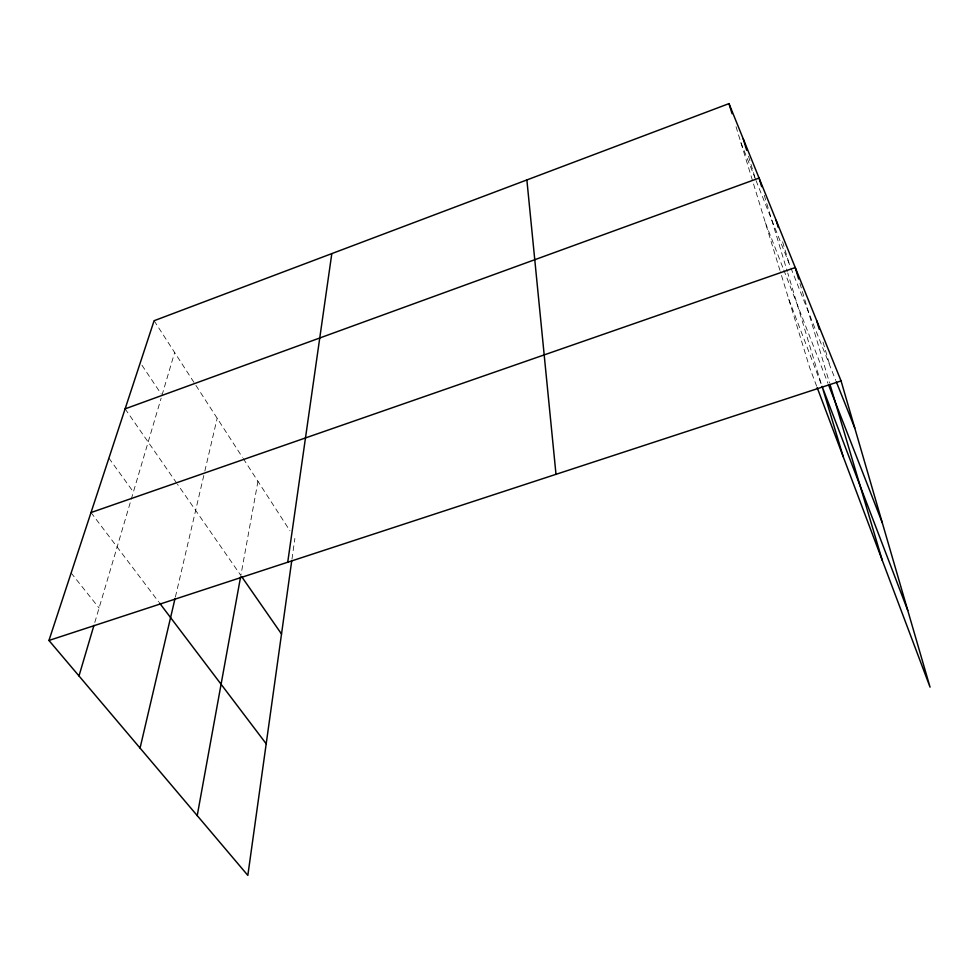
<?xml version="1.0" encoding="UTF-8"?>
<svg xmlns="http://www.w3.org/2000/svg" width="979" height="979" viewBox="0 0 979 979"><rect width="100%" height="100%" fill="white"/><g stroke="black" fill="none" stroke-linecap="round" stroke-linejoin="round"><path stroke-width="0.73" stroke-dasharray="4.89 3.67" d="M291.975 559.095L294.863 538.389M257.954 481.325L240.846 575.468L177.517 484.287M175.412 596.921L204.501 472.502M204.844 471.046L217.179 418.278M94.804 622.46L130.831 500.661M131.259 499.217L161.143 398.147M162.012 395.222L174.641 352.489M71.137 572.984L99.087 608.008M91.01 512.555L158.598 601.767M108.914 458.135L133.401 491.972M125.116 408.855L176.648 483.051M141.955 365.24L161.168 393.974M154.095 320.72L195.09 384.123M195.91 385.383L242.462 457.364M243.281 458.625L289.943 530.777M740.883 142.555L755.482 179.145M756.033 180.54L835.748 380.39M765.394 222.771L783.273 268.662M783.812 270.045L827.965 383.352M788.731 299.121L821.552 384.98L787.728 272.945M816.645 386.191L809.719 367.798L780.361 271.746M736.037 126.695L779.92 270.314M748.494 156.163L755.042 177.701M764.269 195.249L787.287 271.501M782.588 241.776L789.013 263.216M799.916 283.274L829.543 382.936M823.021 342.112L830.168 366.379"/><path stroke-width="1.47" d="M291.766 560.575L247.834 875.385L48.95 640.462L154.095 320.72L728.988 103.615L841.071 380.917L930.05 687.148L817.184 387.611M287.728 562.227L331.808 253.61M197.22 815.605L240.577 576.949M140.058 748.091L175.07 598.389M78.993 675.951L93.947 625.348M125.116 408.855L759.068 178.056L761.674 186.659M91.01 512.555L795.254 267.561L798.644 278.991M48.95 640.462L841.071 380.917M159.516 602.991L266.202 743.807M241.715 576.717L281.524 634.013M836.311 381.786L854.753 428.007M828.515 384.771L882.299 522.81M907.753 610.431L822.091 386.387L843.213 456.679M728.988 103.615L732.072 113.711M743.257 138.92L746.744 150.411M776.151 220.324L778.305 227.471M829.972 384.392L882.299 560.416M816.731 320.696L819.252 329.262M526.873 179.94L555.999 474.325"/></g></svg>
